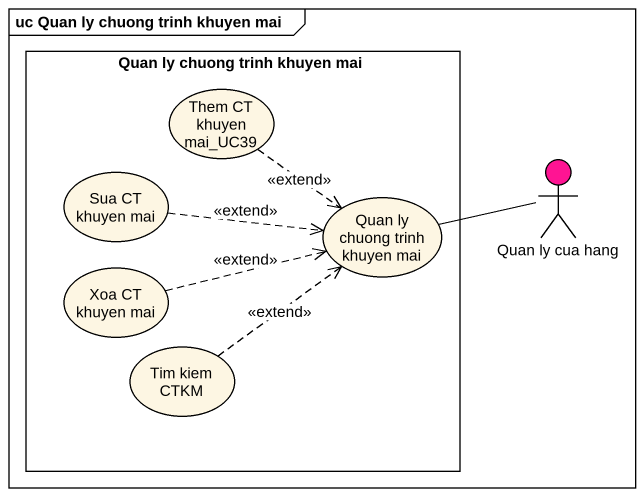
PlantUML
@startuml
mainframe uc Quan ly chuong trinh khuyen mai
rectangle "Quan ly chuong trinh khuyen mai" as Quan_ly_chuong_trinh_khuyen {
  usecase "Them CT khuyen mai_UC39" as Them_CT_khuyen_mai_UC39
  usecase "Sua CT khuyen mai" as Sua_CT_khuyen_mai
  usecase "Quan ly chuong trinh khuyen mai" as Quan_ly_chuong_trinh_khuyen_2
  usecase "Xoa CT khuyen mai" as Xoa_CT_khuyen_mai
  usecase "Tim kiem CTKM" as Tim_kiem_CTKM
}
actor "Quan ly cua hang" as Quan_ly_cua_hang #FF1493
Them_CT_khuyen_mai_UC39 ..> Quan_ly_chuong_trinh_khuyen_2 : <<extend>>
Sua_CT_khuyen_mai .right.> Quan_ly_chuong_trinh_khuyen_2 : <<extend>>
Quan_ly_cua_hang -left- Quan_ly_chuong_trinh_khuyen_2
Xoa_CT_khuyen_mai .right.> Quan_ly_chuong_trinh_khuyen_2 : <<extend>>
Tim_kiem_CTKM .up.> Quan_ly_chuong_trinh_khuyen_2 : <<extend>>
@enduml
